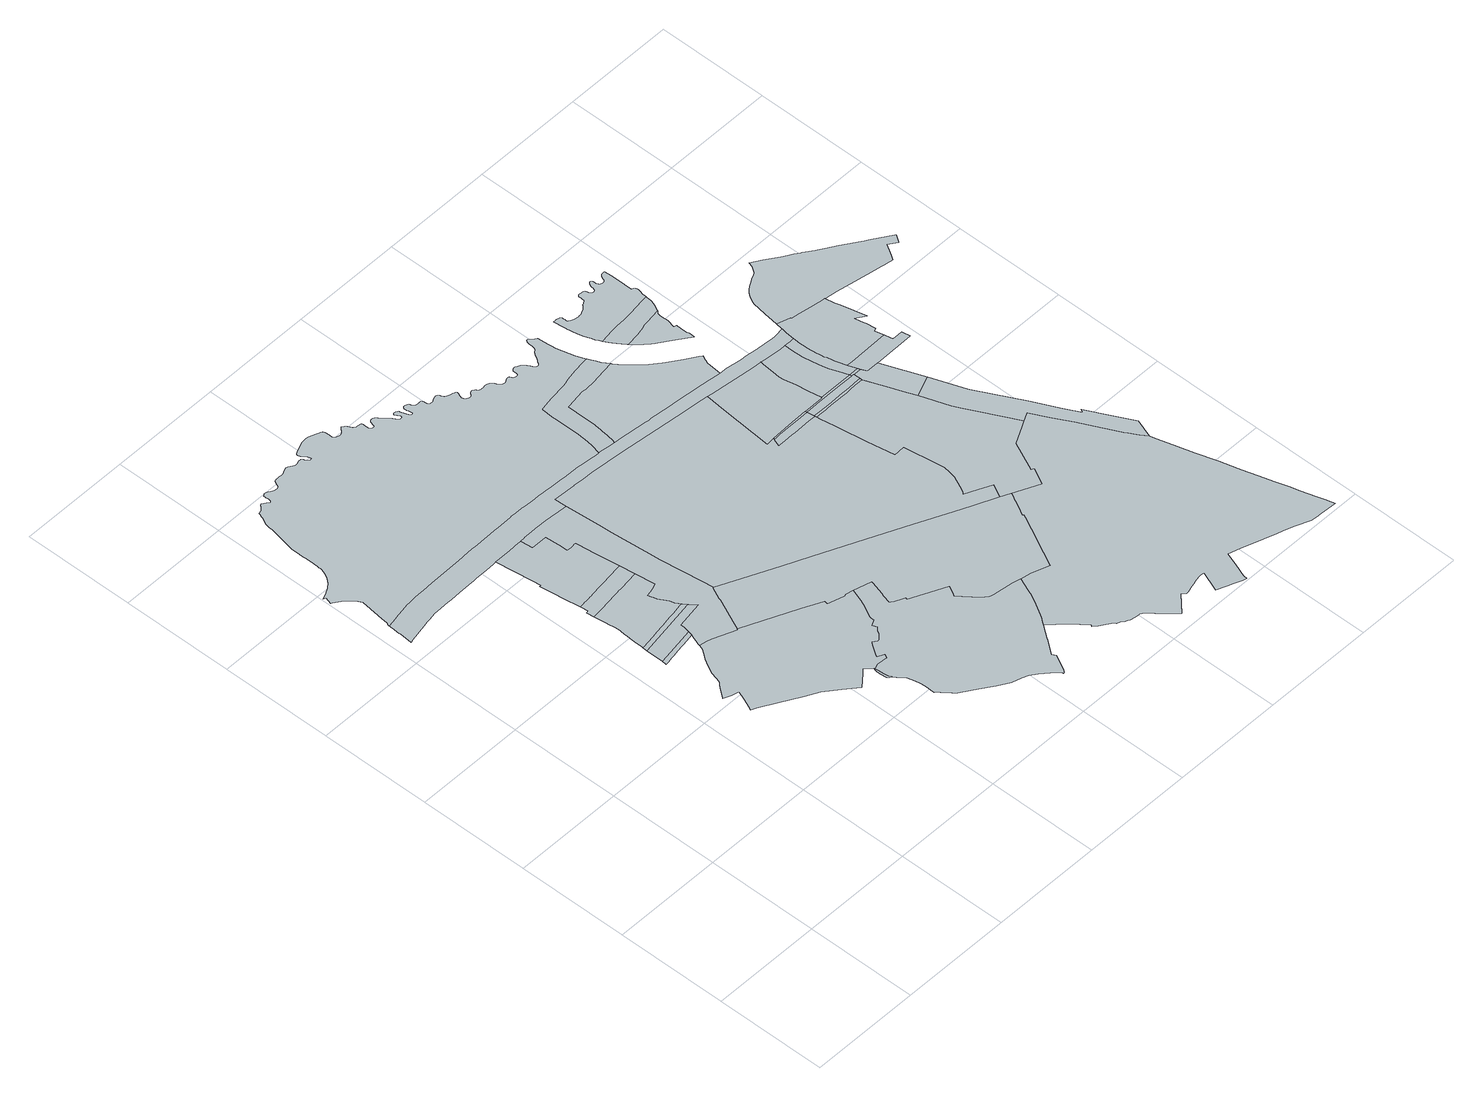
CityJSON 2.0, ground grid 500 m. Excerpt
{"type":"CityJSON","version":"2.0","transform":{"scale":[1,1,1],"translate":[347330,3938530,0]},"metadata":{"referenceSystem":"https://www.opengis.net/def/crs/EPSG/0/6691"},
"CityObjects":{
"object1":{"type":"GenericCityObject","attributes":{"function":"5","validFromType":"3","custodian":"相模原市","notificationNumber":"相模原市告示第150号","prefecture":"14","city":"14150","floorAreaRate":2},"geometry":[{"type":"MultiSurface","lod":"1","boundaries":[[[0,1,2,3,4,5,6,7,8,9,10,11,12,13,14,15]]]}]},
"object2":{"type":"GenericCityObject","attributes":{"function":"5","validFromType":"3","custodian":"相模原市","notificationNumber":"相模原市告示第150号","prefecture":"14","city":"14150","floorAreaRate":2},"geometry":[{"type":"MultiSurface","lod":"1","boundaries":[[[16,17,18,19,20,21,14,12]]]}]},
"object3":{"type":"GenericCityObject","attributes":{"function":"5","validFromType":"3","custodian":"相模原市","notificationNumber":"相模原市告示第150号","prefecture":"14","city":"14150","floorAreaRate":2},"geometry":[{"type":"MultiSurface","lod":"1","boundaries":[[[22,23,24,25,26,27,28,29,30,31,32,33,34,35,36,37,21,20,19,38]]]}]},
"object4":{"type":"GenericCityObject","attributes":{"function":"1","validFromType":"3","custodian":"神奈川県","notificationNumber":"神奈川県告示第446号","prefecture":"14","city":"14150","floorAreaRate":0.8},"geometry":[{"type":"MultiSurface","lod":"1","boundaries":[[[36,35,34,33,32,31,30,29,28,27,26,25,24,23,22,38,39,40,41,42,43,44,45,46,47,48,49,50,51,52,53,54,55,56,57,58,59,60,61,62,63,64,65,66,67,68,69,70,71,72,73,74,75,76,77,78,79,37]]]}]},
"object5":{"type":"GenericCityObject","attributes":{"function":"2","validFromType":"3","custodian":"神奈川県","notificationNumber":"神奈川県告示第446号","prefecture":"14","city":"14150","floorAreaRate":1},"geometry":[{"type":"MultiSurface","lod":"1","boundaries":[[[80,81,82,83,84,85,86,87,88,89,90,91,92,93,94,64,63,62,61,60,59,58,57,56,55,54,53,52,95]]]}]},
"object6":{"type":"GenericCityObject","attributes":{"function":"11","validFromType":"3","custodian":"神奈川県","notificationNumber":"神奈川県告示第11号","prefecture":"14","city":"14150","floorAreaRate":2},"geometry":[{"type":"MultiSurface","lod":"1","boundaries":[[[96,97,98,99,100,101,102,103,104,105,106,107,108,109,110,111,112,113,114,115,116,117,118,119,120,121,122,123,124,125,126,127,128,129,130,131,132,133,134,135,136,137,138,139,140,141,142,143,144,145,146,147,148,149,150,151,152,153,154,155,156,157,158,159,160,161,162,163,164,165]]]}]},
"object7":{"type":"GenericCityObject","attributes":{"function":"1","validFromType":"3","custodian":"神奈川県","notificationNumber":"神奈川県告示第446号","prefecture":"14","city":"14150","floorAreaRate":0.8},"geometry":[{"type":"MultiSurface","lod":"1","boundaries":[[[91,90,89,88,87,86,85,84,83,82,81,80,95,166,167,168,169,170,171,172,173,174,175,176,177,178,179,180,181,182,183,184,185,186,187,188,189,92]]]}]},
"object8":{"type":"GenericCityObject","attributes":{"function":"3","validFromType":"3","custodian":"神奈川県","notificationNumber":"神奈川県告示第11号","prefecture":"14","city":"14150","floorAreaRate":1.5},"geometry":[{"type":"MultiSurface","lod":"1","boundaries":[[[190,191,192,193,194,195,196,112,197,198,199,200,201,202,203,204]]]}]},
"object9":{"type":"GenericCityObject","attributes":{"function":"3","validFromType":"3","custodian":"神奈川県","notificationNumber":"神奈川県告示第446号","prefecture":"14","city":"14150","floorAreaRate":1.5},"geometry":[{"type":"MultiSurface","lod":"1","boundaries":[[[113,112,196]]]}]},
"object10":{"type":"GenericCityObject","attributes":{"function":"5","validFromType":"3","custodian":"神奈川県","notificationNumber":"神奈川県告示第11号","prefecture":"14","city":"14150","floorAreaRate":2},"geometry":[{"type":"MultiSurface","lod":"1","boundaries":[[[18,17,16,12,11,205,206,207,208,153,152,151,150,149,209,210,211,212,213,214,215,216,217,218,219,220,221,222,223,224,225,226,227,228,229,230,231,232,233,178,177,176,175,174,173,172,171,170,169,168,167,166,95,52,51,50,49,48,47,46,45,44,43,42,41,40,39,38,19]]]}]},
"object11":{"type":"GenericCityObject","attributes":{"function":"1","validFromType":"3","custodian":"神奈川県","notificationNumber":"神奈川県告示第446号","prefecture":"14","city":"14150","floorAreaRate":0.8},"geometry":[{"type":"MultiSurface","lod":"1","boundaries":[[[234,235,236,237,238,239,240,241,242,243,244,245,246,247,248,249,250,251,252,253,254,255,256,257,258,259,260,261,262,263,264,265,266,267,268,269,270,271,272,273,274,275,276,277,278,279,280,281,282,283,284,285,286,287,288,289,290,291,292,293,294,295,296,297,298,299,300,301,302,303,304,305,306,307,308,309,310,311,312,313,314,315,316,317,318,319,320,321,322,323,324,325,326,327,328,329,330,331,332,333,334,335,336,337,338,339,340,341,342,343,344,345,346,347,348,349,350,351,352,353,354,355,356,357,358,359,360,361,362,363,364,365,366,367,368,369,370,371,372,373,374,375,376,377,378,379,380,381,382,383,384,385,386,387,388,389,390,391,392,393,394,395,396,397,398,399,400,401,402,403,404,405,406,407,408,409,410,411,412,413,414,415,416,417,418,419,420,421,422,423,424,425,426,427,428,429,430,431,432,433,434,435,436,437,438,439,440,441,442,443,444,445,446,447,448,449,450,451,452,453,454,455,456,457,458,459,460,461,462,463,464,465,466,467,468,469,470,471,472,473,474,475,476,477,478,479,480,481,482,483,484,485,486,487,488,489,490,491,492,493,494,495,496,497,498,499,500,501,502,503,504,505,506,507,508,509,510,511,512,513,514,515,516,517,518,519,520,521,522,523,524,525,526,527,528,529,530,531,532,533,534,535,536,537,538,539,540,541,542,543,544,545,546,547,548,549,550,551,552,553,554,555,556,557,558,559,560,561,562,563,564,565,566,567,568,569,570,571,572,573,574,575,576,577,578,579,580,581,582,583,584,585,586,587,588,589,590,591,592,593,594,595,596,597,598,599,600,601,602,603,604,605,606,607,608,609,610,611,612,613,614,615,616,617,618,619,620,621,622,623,624,625,626,627,628,629,630,631,632,633,634,635,636,637,638,639,640,641,642,643,644,645,646,647,648,649,650,651,652,653,654,655,656,657,658,659,660,661,662,663,664,665,666,667,668,669,670,671,672,673,674,675,676,677,678,679,680,681,682,683,684,685,686,687,688,689,690,691,692,693,694,695,696,697,698,699,700,701,702,703,704,705,706,707,708,709,710,711,712,713,714,715,716,717,718,719,720,721,722,723,724,725,726,727,728,729,730,731,732,733,734,735,736,737,738,739,740,741,742,743,744,745,746,747,748,749,750,751,752,753,754,755,756,757,758,759,760,761,762,763,764,765,766,767,768,769,770,771,772,773,774,775,776,777,778,779,780,781,782,783,784,785,786,787,788,789,790,791,792,793,794,795,796,797,798,799,800,801,802,803,804,805,806,807,808,809,810,811,812,813,814,815,816,817,818,819,820,821,822,823,824,825,826,827,828,829,830,831,832,833]]]}]},
"object12":{"type":"GenericCityObject","attributes":{"function":"23","validFromType":"3","custodian":"相模原市","notificationNumber":"相模原市告示第107号","prefecture":"14","city":"14150"},"geometry":[{"type":"MultiSurface","lod":"1","boundaries":[[[118,117,116,115,114,113,834,196,835,195,194,193,192,191,190,204,836,837,838,839,840,841,842,843,844,845,846,847,848,849,850,851,852,853,854,855,856,857,858,859,860,861,862,863,864,865,866,867,868,869,870,871,872,873,874,875,876,877,878,879,880,881,882,883,884,885,886,887,888,889,890,891,892,893,894,895,896,897,898,899,900,901,902,903,904,905,906,142,141,140,139,138,137,136,135,134,133,132,131,130,129,128,127,126,125,124,123,122,121,120,119]]]}]},
"object13":{"type":"GenericCityObject","attributes":{"function":"6","validFromType":"3","custodian":"神奈川県","notificationNumber":"神奈川県告示第11号","prefecture":"14","city":"14150","floorAreaRate":2},"geometry":[{"type":"MultiSurface","lod":"1","boundaries":[[[907,908,909,910,911,912,913,914,915,916,917,918,919,832,831,830,829,828,827,826,825,824,823,822,821,820,819,818,817,816,815,814,813,812,811,810,809,808,807,806,805,804,803,802,801,800,799,798,797,796,795,794,793,792,791,790,789,920,921,922,923,924,925,926,927,928,929,930,931,932,933,934,935,936,937,938,939,940,941,942,943,944,945,946,947,948,949,950,951,952,184,183,182,181,180,179,178,233,232,231,230,229,228,227,226,225,224,223,222,221,953,954,955,956,957,958,959,960,961,962,963,964,965,966,967,968,969,970,971,972,973,974,975,976,977,978,979,980,981,982,983,984,985,986,987,988,989,990]]]}]},
"object14":{"type":"GenericCityObject","attributes":{"function":"13","validFromType":"3","custodian":"神奈川県","notificationNumber":"神奈川県告示第233号","prefecture":"14","city":"14150","floorAreaRate":2},"geometry":[{"type":"MultiSurface","lod":"1","boundaries":[[[991,992,993,994,995,996,997,998,999,1000,1001,1002,1003,1004,1005,1006,1007,1008,1009,1010,1011,1012,1013,1014,1015,1016,1017,214,213,212,211,210,209,149,148,147,146,145,144,143,142,906,905,904,903,902,901,900,899,898,897,896,895,894,893,892,891,890,889,888,887,886,885]]]}]},
"object15":{"type":"GenericCityObject","attributes":{"function":"12","validFromType":"3","custodian":"神奈川県","notificationNumber":"神奈川県告示第11号","prefecture":"14","city":"14150","floorAreaRate":2},"geometry":[{"type":"MultiSurface","lod":"1","boundaries":[[[1018,1019,1020,1021,1022,968,967,966,965,964,963,962,961,960,959,958,957,956,955,954,953,221,220,219,218,217,216,215,214,1017,1016,1015,1014,1013,1012,1011,1010,1023,1024,1025,1026,1027,1028,1029,1030,1031,1032,1033,1034,1035,1036,1037,1038,1039,1040,1041,1042,1043,1044,1045,1046,1047]]]}]},
"object16":{"type":"GenericCityObject","attributes":{"function":"4","validFromType":"3","custodian":"相模原市","notificationNumber":"相模原市告示第150号","prefecture":"14","city":"14150","floorAreaRate":2},"geometry":[{"type":"MultiSurface","lod":"1","boundaries":[[[1048,1049,1050,1051,1052,1053,1054,1055,1056,1057,1058,1059,1060,1061,1062,1063,1064,1065,1066,1067,1068,1069,1070,1071,1072,252,251,250,249,248,247,246,245,244,243,242,241,240,239,238,237,236,235,234,833,919,918,1073]]]}]},
"object17":{"type":"GenericCityObject","attributes":{"function":"1","validFromType":"3","custodian":"神奈川県","notificationNumber":"神奈川県告示第446号","prefecture":"14","city":"14150","floorAreaRate":0.8},"geometry":[{"type":"MultiSurface","lod":"1","boundaries":[[[1066,1065,1064,1063,1062,1061,1060,1059,1058,1057,1056,1055,1054,1053,1052,1051,1050,1049,1048,1073,917,916,915,914,913,912,911,910,909,908,907,990,1074,1075,1076,1077,1078,1079,1080,1081,1082,1083,1084,1085,1086,1087,1088,1089,1090,1091,1092,1093,1067]]]}]},
"object18":{"type":"GenericCityObject","attributes":{"function":"9","validFromType":"3","custodian":"神奈川県","notificationNumber":"神奈川県告示第11号","prefecture":"14","city":"14150","floorAreaRate":2},"geometry":[{"type":"MultiSurface","lod":"1","boundaries":[[[1094,1095,1096,1097,1018,1047,1046,1045,1044,1043,1042,1041,1040,1098,1099]]]}]},
"object19":{"type":"GenericCityObject","attributes":{"function":"9","validFromType":"3","custodian":"神奈川県","notificationNumber":"神奈川県告示第11号","prefecture":"14","city":"14150","floorAreaRate":2},"geometry":[{"type":"MultiSurface","lod":"1","boundaries":[[[1100,1019,1018,1097,1096,1095,1094,1099,1101]]]}]},
"object20":{"type":"GenericCityObject","attributes":{"function":"10","validFromType":"3","custodian":"神奈川県","notificationNumber":"神奈川県告示第1107号","prefecture":"14","city":"14150","floorAreaRate":4},"geometry":[{"type":"MultiSurface","lod":"1","boundaries":[[[971,970,969,968,1022,1021,1019,1100,1101,1102,1103,1104,1105,1106,1107,1108,1109,1110]]]}]},
"object21":{"type":"GenericCityObject","attributes":{"function":"12","validFromType":"3","custodian":"神奈川県","notificationNumber":"神奈川県告示第11号","prefecture":"14","city":"14150","floorAreaRate":2},"geometry":[{"type":"MultiSurface","lod":"1","boundaries":[[[1111,1112,1113,1114,1115,1116,1117,1118,1119,1120,1121,1122,1123,1124,1125,1126,1127,1128,1129,1130,1131,1132,1133,1134,1135,1136,1137,1138,1139,1140,1141,1142,1143,1144,1145,1146,1147,1148,1149,1150,1151,1152,1153,1154,1155,1156,1157,1158,1159,1160,1161,1162,1163,1164,1165,1166,1167,1168,1169,1170,1171,1172,1173,1174,1175,1176,1177,1178,1179,1180,1181,1182,1183,1184,1185,1186,1187,1188,1189,1009,1008,1007,1006,1005,1004,1003,1002,1001,1000,999,998,997,996,995,994,993,992,991,885,884,883,882,881,880,879,878,876,875,874,873]]]}]},
"object22":{"type":"GenericCityObject","attributes":{"function":"1","validFromType":"3","custodian":"神奈川県","notificationNumber":"神奈川県告示第446号","prefecture":"14","city":"14150","floorAreaRate":0.8},"geometry":[{"type":"MultiSurface","lod":"1","boundaries":[[[1190,1191,1192,1193,1194,1195,1196,1197,1198,1199,1200,1201,1202,1203,1204,1205,1206,1207,1208,1209,1210,1211,1212,1213,1214,1215,1216,1217,1218,1219,1220,1221,1222,1223,1224,1225,1226]]]}]},
"object23":{"type":"GenericCityObject","attributes":{"function":"5","validFromType":"3","custodian":"神奈川県","notificationNumber":"神奈川県告示第11号","prefecture":"14","city":"14150","floorAreaRate":2},"geometry":[{"type":"MultiSurface","lod":"1","boundaries":[[[1039,1038,1037,1036,1035,1034,1033,1032,1031,1030,1029,1028,1027,1026,1025,1024,1023,1010,1009,1189,1188,1187,1186,1185,1184,1183,1227,1228,1229,1230,1231,1232,1233,1234,1235,1236,1237,1238,1239,1240,1241,1242]]]}]},
"object24":{"type":"GenericCityObject","attributes":{"function":"5","validFromType":"3","custodian":"神奈川県","notificationNumber":"神奈川県告示第11号","prefecture":"14","city":"14150","floorAreaRate":2},"geometry":[{"type":"MultiSurface","lod":"1","boundaries":[[[1243,1244,1245,1246,1247,1248,1249,1250,1251,1252,1098,1040,1242,1241,1240,1239,1238,1237,1236,1235,1234]]]}]},
"object25":{"type":"GenericCityObject","attributes":{"function":"4","validFromType":"3","custodian":"相模原市","notificationNumber":"相模原市告示第150号","prefecture":"14","city":"14150","floorAreaRate":2},"geometry":[{"type":"MultiSurface","lod":"1","boundaries":[[[1196,1195,1194,1193,1192,1191,1190,1226,1253,1254,1255,1256,1257,1258,1259,1260,1261,1262,1263,1264,1265,1266,1267,1268,1269,1270,1271,1272,1273,1274,1197]]]}]},
"object26":{"type":"GenericCityObject","attributes":{"function":"9","validFromType":"3","custodian":"神奈川県","notificationNumber":"神奈川県告示第11号","prefecture":"14","city":"14150","floorAreaRate":2},"geometry":[{"type":"MultiSurface","lod":"1","boundaries":[[[1275,1252,1251,1250,1249,1248,1247,1246,1276,1277,1278,1279,1280,1281,1282,1099,1098]]]}]},
"object27":{"type":"GenericCityObject","attributes":{"function":"9","validFromType":"3","custodian":"神奈川県","notificationNumber":"神奈川県告示第11号","prefecture":"14","city":"14150","floorAreaRate":2},"geometry":[{"type":"MultiSurface","lod":"1","boundaries":[[[1099,1281,1280,1283,1279,1278,1277,1284,1285,1286,1103,1102,1101]]]}]},
"object28":{"type":"GenericCityObject","attributes":{"function":"1","validFromType":"3","custodian":"神奈川県","notificationNumber":"神奈川県告示第446号","prefecture":"14","city":"14150","floorAreaRate":0.8},"geometry":[{"type":"MultiSurface","lod":"1","boundaries":[[[1266,1265,1264,1263,1262,1261,1260,1259,1258,1287,1288,1289,1290,1291,1292,1293,1294,1295,1296,1297,1298,1299,1300,1301,1302,1303,1304,1305,1306,1307,1308,1309,1310,1311,1312,1313,1314,1315,1316,1317,1318,1319,1320,1321,1322,1323,1324,1325,1326,1327,1328,1329,1330,1331,1332,1333,1334,1335,1336,1337,1338,1339,1340,1341,1342,1343,1344,1345,1346,1347,1348,1349,1350,1351,1352,1353,1354,1355,1356,1357,1358,1359,1360,1361,1362,1363,1364,1365,1366,1367,1368,1369,1370,1371,1372,1373,1374,1375,1376,1377,1378,1379,1380,1381,1382,1383,1384,1385,1386,1387,1388,1389,1390,1391,1392,1393,1394,1395,1396,1397,1398,1399,1400,1401,1402,1403,1404,1405,1406,1407,1408,1409,1410,1411,1412,1413,1414,1415,1416,1417,1418,1419,1420,1421,1422,1423,1424,1425,1426,1427,1428,1429,1430,1431,1432,1433,1434,1435,1436,1437,1438,1439,1267]]]}]},
"object29":{"type":"GenericCityObject","attributes":{"function":"10","validFromType":"3","custodian":"相模原市","notificationNumber":"相模原市告示第197号","prefecture":"14","city":"14150","floorAreaRate":4},"geometry":[{"type":"MultiSurface","lod":"1","boundaries":[[[1286,1285,1440,1441,1442,1443,1444,1445,1446,1447,975,974,973,972,1110,1109,1108,1107,1106,1105,1104,1103]]]}]},
"object30":{"type":"GenericCityObject","attributes":{"function":"9","validFromType":"3","custodian":"神奈川県","notificationNumber":"神奈川県告示第11号","prefecture":"14","city":"14150","floorAreaRate":2},"geometry":[{"type":"MultiSurface","lod":"1","boundaries":[[[1448,1449,1450,1285,1284]]]}]},
"object31":{"type":"GenericCityObject","attributes":{"function":"10","validFromType":"3","custodian":"相模原市","notificationNumber":"相模原市告示第197号","prefecture":"14","city":"14150","floorAreaRate":4},"geometry":[{"type":"MultiSurface","lod":"1","boundaries":[[[1450,1449,1451,1452,1453,1454,1455,1456,1457,1458,1459,1460,1461,1462,1463,1464,1465,1466,1467,1468,1469,1470,977,976,975,1447,1446,1445,1444,1443,1442,1441,1440,1285]]]}]},
"object32":{"type":"GenericCityObject","attributes":{"function":"9","validFromType":"3","custodian":"神奈川県","notificationNumber":"神奈川県告示第11号","prefecture":"14","city":"14150","floorAreaRate":2},"geometry":[{"type":"MultiSurface","lod":"1","boundaries":[[[1246,1245,1244,1243,1234,1233,1471,1232,1231,1230,1472,1473,1474,1448,1475,1276]]]}]},
"object33":{"type":"GenericCityObject","attributes":{"function":"7","validFromType":"3","custodian":"神奈川県","notificationNumber":"神奈川県告示第11号","prefecture":"14","city":"14150","floorAreaRate":2},"geometry":[{"type":"MultiSurface","lod":"1","boundaries":[[[1230,1229,1228,1227,1183,1182,1181,1180,1179,1178,1177,1176,1476,1477,1478,1479,1480,1481,1482,1483,1484,1485,1472]]]}]},
"object34":{"type":"GenericCityObject","attributes":{"function":"9","validFromType":"3","custodian":"神奈川県","notificationNumber":"神奈川県告示第11号","prefecture":"14","city":"14150","floorAreaRate":3},"geometry":[{"type":"MultiSurface","lod":"1","boundaries":[[[1486,1487,1488,1489,1490,1451,1449,1474,1473]]]}]},
"object35":{"type":"GenericCityObject","attributes":{"function":"9","validFromType":"3","custodian":"神奈川県","notificationNumber":"神奈川県告示第11号","prefecture":"14","city":"14150","floorAreaRate":2},"geometry":[{"type":"MultiSurface","lod":"1","boundaries":[[[1491,1492,1493,1494,1495,1496,1497,980,979,978,977,1470,1469,1468,1467,1466,1465,1464,1463,1462,1461,1460,1459,1458,1457,1456,1455,1454,1453,1452,1451,1490,1489,1498,1499,1500,1501,1502,1503,1504,1505,1506]]]}]},
"object36":{"type":"GenericCityObject","attributes":{"function":"6","validFromType":"3","custodian":"神奈川県","notificationNumber":"神奈川県告示第11号","prefecture":"14","city":"14150","floorAreaRate":2},"geometry":[{"type":"MultiSurface","lod":"1","boundaries":[[[1507,1508,1509,1510,1511,1512,1513,1514,1515,1516,1517,1518,1519,1520,1521,1522,1523,1524,1525,1526,1527,1528,1529,1530,1531,1532,1533,1534,1535,1536,1537,1538,1539,1540,1541,1542,1543,1544,1545,1546,1547,1548,1497,1496,1495,1494,1493,1492,1491,1506]]]}]}
},
"vertices":[
[636,1311,0],[638,1311,0],[653,1314,0],[662,1316,0],[683,1319,0],[684,1319,0],[684,1320,0],[714,1325,0],[724,1327,0],[740,1329,0],[766,1334,0],[801,1340,0],[805,1359,0],[760,1351,0],[629,1329,0],[627,1309,0],
[811,1389,0],[812,1405,0],[929,1425,0],[907,1455,0],[904,1455,0],[630,1408,0],
[885,1474,0],[873,1471,0],[872,1471,0],[864,1470,0],[851,1468,0],[833,1464,0],[820,1462,0],[806,1460,0],[805,1459,0],[794,1457,0],[765,1452,0],[759,1451,0],[722,1445,0],[713,1443,0],[666,1435,0],[630,1429,0],[893,1475,0],
[886,1486,0],[877,1499,0],[873,1513,0],[871,1519,0],[860,1538,0],[859,1541,0],[849,1561,0],[844,1575,0],[841,1582,0],[837,1598,0],[858,1603,0],[882,1608,0],[899,1618,0],[887,1705,0],[839,1698,0],[802,1693,0],[782,1691,0],[770,1689,0],[749,1686,0],[722,1683,0],[715,1682,0],[703,1680,0],[694,1679,0],[688,1678,0],[666,1675,0],[623,1670,0],[629,1630,0],[629,1625,0],[630,1620,0],[631,1616,0],[632,1605,0],[635,1580,0],[637,1564,0],[637,1552,0],[636,1546,0],[635,1529,0],[634,1526,0],[634,1521,0],[632,1476,0],[631,1436,0],[630,1430,0],
[798,1764,0],[789,1763,0],[756,1759,0],[747,1758,0],[712,1753,0],[705,1752,0],[695,1750,0],[685,1749,0],[680,1749,0],[667,1747,0],[650,1745,0],[646,1744,0],[626,1741,0],[630,1706,0],[618,1705,0],[878,1775,0],
[646,1034,0],[657,1029,0],[675,1023,0],[696,1017,0],[706,1013,0],[691,972,0],[677,939,0],[669,920,0],[690,910,0],[761,872,0],[855,820,0],[912,790,0],[974,740,0],[1033,693,0],[1085,736,0],[1105,755,0],[1135,723,0],[1139,723,0],[1140,723,0],[1158,728,0],[1173,729,0],[1184,728,0],[1196,727,0],[1207,725,0],[1214,742,0],[1186,756,0],[1193,771,0],[1210,797,0],[1219,810,0],[1229,822,0],[1248,809,0],[1251,808,0],[1252,809,0],[1253,809,0],[1255,810,0],[1276,830,0],[1281,836,0],[1284,844,0],[1286,847,0],[1298,857,0],[1290,877,0],[1316,892,0],[1316,904,0],[1318,913,0],[1341,961,0],[1356,993,0],[1374,1049,0],[1340,1056,0],[1334,1052,0],[1258,1074,0],[1261,1090,0],[1176,1129,0],[990,1213,0],[938,1235,0],[936,1231,0],[838,1271,0],[814,1276,0],[781,1282,0],[775,1260,0],[763,1245,0],[741,1215,0],[736,1206,0],[708,1155,0],[701,1123,0],[697,1108,0],[691,1098,0],[683,1091,0],[674,1081,0],[650,1048,0],[640,1036,0],
[868,1847,0],[867,1857,0],[861,1897,0],[859,1912,0],[851,1974,0],[848,1974,0],[829,1971,0],[816,1972,0],[805,1973,0],[803,2003,0],[799,2077,0],[726,2076,0],[721,2133,0],[704,2132,0],[692,2132,0],[684,2131,0],[661,2131,0],[616,2130,0],[581,2129,0],[603,1964,0],[608,1925,0],[601,1925,0],[610,1863,0],[615,1820,0],
[1145,654,0],[1143,659,0],[1142,665,0],[1139,687,0],[1139,690,0],[1137,705,0],[1136,719,0],[1133,716,0],[1131,703,0],[1131,683,0],[1132,668,0],[1134,658,0],[1140,650,0],[1148,647,0],[1149,647,0],
[797,1330,0],[794,1321,0],[786,1299,0],[785,1295,0],[956,1274,0],[985,1339,0],[1005,1383,0],[1006,1392,0],[1030,1443,0],[1034,1444,0],[1034,1448,0],[1028,1491,0],[1003,1685,0],[996,1755,0],[984,1914,0],[979,1973,0],[967,2128,0],[956,2128,0],[930,2129,0],[900,2131,0],[889,2132,0],[875,2133,0],[842,2134,0],[829,2135,0],[807,2135,0],[788,2135,0],[770,2135,0],[746,2134,0],[745,2134,0],
[1250,2222,0],[1259,2267,0],[1263,2293,0],[1265,2317,0],[1267,2344,0],[1267,2420,0],[1267,2457,0],[1267,2462,0],[1267,2467,0],[1270,2523,0],[1271,2528,0],[1275,2529,0],[1334,2539,0],[1414,2550,0],[1425,2553,0],[1446,2559,0],[1496,2569,0],[1553,2577,0],[1570,2579,0],[1564,2594,0],[1557,2612,0],[1553,2625,0],[1548,2640,0],[1545,2651,0],[1541,2667,0],[1538,2678,0],[1535,2692,0],[1533,2703,0],[1531,2716,0],[1530,2729,0],[1527,2753,0],[1525,2783,0],[1516,2788,0],[1509,2793,0],[1506,2796,0],[1502,2800,0],[1502,2801,0],[1499,2804,0],[1497,2807,0],[1494,2807,0],[1493,2807,0],[1491,2806,0],[1489,2804,0],[1487,2800,0],[1485,2796,0],[1484,2791,0],[1483,2785,0],[1483,2773,0],[1482,2767,0],[1481,2761,0],[1479,2756,0],[1477,2752,0],[1474,2749,0],[1470,2747,0],[1468,2745,0],[1463,2741,0],[1460,2737,0],[1458,2734,0],[1456,2729,0],[1451,2719,0],[1448,2714,0],[1446,2712,0],[1443,2708,0],[1439,2704,0],[1435,2697,0],[1433,2693,0],[1430,2691,0],[1427,2688,0],[1423,2687,0],[1421,2687,0],[1418,2688,0],[1415,2689,0],[1413,2691,0],[1410,2696,0],[1403,2709,0],[1399,2715,0],[1397,2720,0],[1389,2730,0],[1387,2732,0],[1385,2734,0],[1381,2736,0],[1371,2742,0],[1365,2745,0],[1362,2746,0],[1358,2747,0],[1354,2747,0],[1353,2747,0],[1350,2746,0],[1347,2744,0],[1346,2743,0],[1344,2741,0],[1343,2739,0],[1342,2736,0],[1342,2721,0],[1341,2718,0],[1341,2716,0],[1340,2715,0],[1339,2713,0],[1337,2712,0],[1336,2711,0],[1334,2711,0],[1333,2711,0],[1330,2710,0],[1327,2711,0],[1324,2711,0],[1320,2713,0],[1314,2718,0],[1313,2720,0],[1312,2721,0],[1311,2724,0],[1309,2727,0],[1308,2729,0],[1306,2730,0],[1304,2730,0],[1301,2730,0],[1296,2729,0],[1292,2727,0],[1290,2726,0],[1286,2723,0],[1282,2721,0],[1280,2720,0],[1277,2719,0],[1274,2719,0],[1271,2720,0],[1267,2721,0],[1263,2724,0],[1258,2727,0],[1254,2732,0],[1252,2736,0],[1251,2737,0],[1250,2741,0],[1249,2743,0],[1248,2746,0],[1245,2751,0],[1244,2751,0],[1241,2755,0],[1238,2758,0],[1235,2760,0],[1230,2762,0],[1224,2764,0],[1223,2764,0],[1220,2765,0],[1217,2765,0],[1213,2765,0],[1206,2764,0],[1198,2763,0],[1192,2763,0],[1188,2764,0],[1185,2765,0],[1182,2767,0],[1180,2770,0],[1177,2774,0],[1175,2777,0],[1170,2781,0],[1168,2783,0],[1164,2784,0],[1161,2784,0],[1158,2783,0],[1155,2782,0],[1153,2780,0],[1151,2778,0],[1148,2775,0],[1146,2773,0],[1144,2769,0],[1143,2768,0],[1142,2767,0],[1141,2766,0],[1139,2766,0],[1135,2766,0],[1131,2767,0],[1123,2770,0],[1117,2772,0],[1116,2773,0],[1115,2775,0],[1111,2787,0],[1110,2789,0],[1110,2791,0],[1111,2793,0],[1113,2799,0],[1119,2813,0],[1120,2816,0],[1120,2818,0],[1120,2820,0],[1118,2821,0],[1116,2823,0],[1112,2825,0],[1106,2828,0],[1102,2828,0],[1097,2829,0],[1088,2832,0],[1082,2834,0],[1077,2836,0],[1074,2838,0],[1072,2839,0],[1070,2842,0],[1068,2847,0],[1066,2853,0],[1064,2856,0],[1062,2860,0],[1058,2863,0],[1055,2864,0],[1052,2865,0],[1049,2865,0],[1045,2864,0],[1037,2861,0],[1032,2859,0],[1027,2856,0],[1022,2854,0],[1019,2853,0],[1015,2853,0],[1012,2853,0],[1009,2854,0],[1007,2855,0],[1006,2856,0],[1004,2859,0],[1003,2865,0],[1002,2869,0],[1000,2877,0],[999,2882,0],[998,2884,0],[996,2886,0],[993,2888,0],[991,2888,0],[989,2888,0],[986,2888,0],[982,2887,0],[977,2887,0],[974,2887,0],[971,2887,0],[970,2888,0],[969,2888,0],[967,2889,0],[965,2891,0],[963,2894,0],[957,2904,0],[954,2908,0],[950,2912,0],[946,2914,0],[940,2917,0],[937,2917,0],[932,2917,0],[929,2915,0],[927,2912,0],[925,2909,0],[925,2903,0],[925,2896,0],[928,2888,0],[931,2876,0],[932,2873,0],[931,2870,0],[928,2867,0],[924,2866,0],[921,2867,0],[919,2868,0],[918,2870,0],[917,2872,0],[914,2879,0],[910,2891,0],[903,2910,0],[902,2912,0],[901,2914,0],[900,2915,0],[897,2917,0],[895,2919,0],[892,2920,0],[889,2920,0],[884,2921,0],[881,2920,0],[879,2919,0],[878,2918,0],[878,2917,0],[878,2915,0],[879,2914,0],[881,2910,0],[883,2906,0],[889,2896,0],[890,2895,0],[890,2893,0],[890,2890,0],[889,2887,0],[887,2884,0],[884,2883,0],[881,2882,0],[878,2882,0],[876,2883,0],[874,2885,0],[871,2889,0],[859,2908,0],[857,2910,0],[849,2919,0],[833,2938,0],[824,2949,0],[818,2955,0],[816,2957,0],[810,2961,0],[806,2962,0],[803,2962,0],[801,2962,0],[798,2961,0],[796,2960,0],[793,2957,0],[791,2954,0],[790,2952,0],[789,2949,0],[788,2944,0],[787,2938,0],[786,2934,0],[785,2931,0],[783,2929,0],[781,2928,0],[779,2928,0],[777,2927,0],[775,2928,0],[773,2929,0],[769,2930,0],[766,2933,0],[764,2935,0],[763,2938,0],[762,2940,0],[762,2942,0],[762,2945,0],[762,2948,0],[763,2961,0],[763,2967,0],[762,2970,0],[761,2972,0],[759,2974,0],[756,2975,0],[753,2976,0],[748,2976,0],[743,2976,0],[740,2976,0],[737,2977,0],[733,2978,0],[730,2980,0],[727,2983,0],[725,2984,0],[723,2987,0],[721,2989,0],[720,2992,0],[719,2995,0],[718,2996,0],[717,3000,0],[715,3003,0],[714,3005,0],[708,3011,0],[702,3016,0],[699,3017,0],[698,3018,0],[696,3017,0],[694,3016,0],[676,2997,0],[673,2995,0],[670,2993,0],[667,2993,0],[664,2993,0],[653,2996,0],[650,2997,0],[647,2997,0],[644,2998,0],[642,3000,0],[640,3002,0],[639,3004,0],[637,3007,0],[637,3011,0],[636,3014,0],[637,3019,0],[637,3025,0],[638,3034,0],[638,3037,0],[637,3041,0],[636,3045,0],[634,3049,0],[632,3053,0],[629,3055,0],[626,3057,0],[616,3060,0],[589,3070,0],[579,3074,0],[573,3075,0],[568,3076,0],[561,3076,0],[551,3075,0],[543,3073,0],[534,3070,0],[514,3062,0],[499,3056,0],[492,3053,0],[486,3050,0],[484,3048,0],[484,3047,0],[483,3044,0],[483,3041,0],[484,3036,0],[486,3030,0],[488,3026,0],[501,3009,0],[504,3003,0],[505,3000,0],[506,2997,0],[506,2994,0],[505,2991,0],[503,2990,0],[500,2989,0],[498,2989,0],[495,2990,0],[492,2992,0],[488,2995,0],[485,2998,0],[484,3000,0],[483,3003,0],[482,3007,0],[480,3011,0],[477,3015,0],[475,3017,0],[474,3018,0],[472,3018,0],[467,3019,0],[462,3018,0],[459,3018,0],[454,3016,0],[449,3014,0],[445,3012,0],[442,3011,0],[440,3012,0],[437,3013,0],[431,3017,0],[414,3027,0],[406,3030,0],[405,3031,0],[403,3030,0],[399,3028,0],[394,3026,0],[390,3024,0],[385,3022,0],[376,3017,0],[373,3016,0],[370,3016,0],[366,3016,0],[357,3017,0],[345,3018,0],[341,3018,0],[337,3017,0],[333,3016,0],[329,3014,0],[327,3012,0],[326,3010,0],[325,3009,0],[321,2999,0],[319,2993,0],[317,2990,0],[314,2987,0],[307,2983,0],[303,2982,0],[300,2982,0],[297,2983,0],[293,2984,0],[287,2987,0],[280,2991,0],[270,2997,0],[266,2999,0],[261,3000,0],[256,3000,0],[252,3000,0],[248,2997,0],[245,2995,0],[244,2993,0],[244,2990,0],[244,2987,0],[244,2982,0],[244,2975,0],[245,2967,0],[244,2963,0],[243,2961,0],[242,2957,0],[241,2956,0],[239,2955,0],[237,2954,0],[235,2954,0],[232,2956,0],[225,2962,0],[217,2968,0],[211,2972,0],[209,2973,0],[207,2974,0],[204,2973,0],[203,2972,0],[201,2971,0],[196,2963,0],[193,2961,0],[186,2955,0],[182,2952,0],[178,2950,0],[175,2949,0],[170,2947,0],[168,2947,0],[165,2941,0],[160,2927,0],[159,2923,0],[152,2909,0],[149,2903,0],[147,2898,0],[144,2891,0],[141,2872,0],[138,2853,0],[138,2851,0],[129,2802,0],[127,2793,0],[116,2742,0],[116,2736,0],[115,2732,0],[115,2711,0],[115,2694,0],[115,2684,0],[116,2673,0],[116,2655,0],[116,2623,0],[117,2612,0],[116,2608,0],[115,2595,0],[115,2589,0],[113,2579,0],[111,2572,0],[106,2557,0],[100,2546,0],[94,2537,0],[86,2526,0],[79,2518,0],[73,2513,0],[69,2510,0],[60,2502,0],[52,2497,0],[42,2493,0],[37,2490,0],[15,2480,0],[8,2477,0],[18,2472,0],[10,2441,0],[15,2438,0],[34,2426,0],[53,2412,0],[57,2408,0],[72,2391,0],[79,2383,0],[87,2372,0],[92,2364,0],[94,2359,0],[95,2356,0],[95,2352,0],[90,2313,0],[82,2246,0],[79,2218,0],[77,2215,0],[75,2212,0],[73,2203,0],[72,2202,0],[113,2211,0],[137,2216,0],[164,2221,0],[195,2226,0],[209,2228,0],[219,2229,0],[232,2230,0],[243,2231,0],[266,2232,0],[291,2232,0],[341,2234,0],[494,2238,0],[514,2238,0],[522,2239,0],[544,2240,0],[569,2240,0],[585,2240,0],[709,2242,0],[714,2242,0],[715,2242,0],[717,2242,0],[785,2244,0],[792,2245,0],[805,2245,0],[856,2243,0],[859,2243,0],[866,2242,0],[876,2242,0],[884,2242,0],[917,2240,0],[922,2240,0],[946,2239,0],[950,2238,0],[971,2238,0],[979,2238,0],[1002,2236,0],[1006,2236,0],[1058,2234,0],[1071,2233,0],[1144,2230,0],[1161,2229,0],[1201,2226,0],[1232,2222,0],[1249,2221,0],
[1137,721,0],[1136,715,0],[1150,645,0],[1154,640,0],[1155,639,0],[1156,636,0],[1159,631,0],[1166,623,0],[1171,617,0],[1174,614,0],[1181,606,0],[1183,601,0],[1191,568,0],[1196,539,0],[1197,533,0],[1198,523,0],[1197,477,0],[1203,471,0],[1213,457,0],[1240,424,0],[1253,410,0],[1321,365,0],[1322,365,0],[1378,328,0],[1428,297,0],[1472,285,0],[1498,273,0],[1527,253,0],[1561,224,0],[1579,208,0],[1590,195,0],[1594,184,0],[1599,186,0],[1609,202,0],[1617,217,0],[1643,267,0],[1634,284,0],[1682,350,0],[1684,353,0],[1725,409,0],[1730,416,0],[1733,420,0],[1743,434,0],[1748,441,0],[1754,451,0],[1783,499,0],[1798,525,0],[1802,534,0],[1809,549,0],[1811,555,0],[1817,572,0],[1841,629,0],[1805,636,0],[1716,648,0],[1706,650,0],[1697,654,0],[1682,664,0],[1669,675,0],[1648,701,0],[1626,730,0],[1608,755,0],[1612,761,0],[1615,767,0],[1632,798,0],[1476,871,0],[1478,879,0],[1432,900,0],[1427,904,0],[1420,908,0],[1431,948,0],[1436,961,0],[1452,1022,0],[1453,1027,0],
[1784,2169,0],[1768,2170,0],[1624,2185,0],[1618,2184,0],[1534,2194,0],[1533,2193,0],[1514,2196,0],[1499,2196,0],[1485,2198,0],[1351,2211,0],[1339,2212,0],[1296,2216,0],[1260,2220,0],[72,2196,0],[72,2192,0],[72,2187,0],[71,2175,0],[71,2150,0],[71,2149,0],[72,2141,0],[69,2113,0],[66,2087,0],[79,2090,0],[96,2094,0],[111,2097,0],[129,2101,0],[140,2103,0],[161,2108,0],[180,2112,0],[196,2114,0],[216,2118,0],[234,2120,0],[247,2121,0],[308,2123,0],[316,2123,0],[349,2123,0],[357,2124,0],[410,2125,0],[424,2125,0],[444,2126,0],[452,2126,0],[472,2127,0],[484,2127,0],[514,2128,0],[526,2128,0],[570,2129,0],[963,2183,0],[1001,2181,0],[1007,2181,0],[1009,2181,0],[1058,2179,0],[1063,2178,0],[1064,2178,0],[1079,2177,0],[1113,2176,0],[1158,2174,0],[1173,2173,0],[1300,2161,0],[1485,2143,0],[1584,2133,0],[1709,2121,0],[1735,2117,0],[1755,2113,0],[1960,2092,0],[1996,2089,0],[2035,2085,0],[2099,2079,0],[2112,2078,0],[2122,2079,0],[2150,2079,0],[2169,2079,0],[2170,2093,0],[2173,2119,0],[2177,2143,0],[2133,2137,0],[2112,2136,0],[2110,2137,0],[2044,2143,0],[2036,2144,0],[1985,2149,0],[1961,2151,0],[1884,2160,0],[1879,2160,0],[1854,2162,0],
[1889,619,0],[1935,604,0],[1965,594,0],[1966,597,0],[1985,635,0],[2010,685,0],[2038,739,0],[2054,770,0],[2083,827,0],[2089,840,0],[2083,843,0],[2094,863,0],[2111,895,0],[2118,908,0],[2120,914,0],[2126,926,0],[2133,937,0],[2136,944,0],[2138,948,0],[2095,967,0],[1998,1011,0],[1928,1042,0],[1773,1112,0],[1602,1188,0],[1397,1280,0],[1288,1329,0],[1141,1396,0],
[1741,1783,0],[1744,1790,0],[1710,1787,0],[1705,1787,0],[1727,2026,0],[2124,1025,0],[2070,1050,0],[2011,1078,0],[2018,1085,0],[2022,1091,0],[2027,1101,0],[2056,1161,0],[2061,1192,0],[2066,1221,0],[2057,1280,0],[2042,1375,0],[2038,1401,0],[1989,1399,0],[1968,1526,0],[1947,1651,0],[1938,1712,0],[1936,1722,0],[1931,1752,0],[1900,1752,0],[1882,1752,0],[1820,1751,0],[1808,1751,0],[1784,1750,0],[1736,1750,0],[1729,1750,0],
[1331,2229,0],[1339,2279,0],[1339,2280,0],[1341,2296,0],[1341,2297,0],[1341,2298,0],[1342,2312,0],[1344,2326,0],[1344,2327,0],[1344,2328,0],[1345,2423,0],[1345,2463,0],[1345,2464,0],[1352,2465,0],[1435,2477,0],[1450,2476,0],[1454,2476,0],[1508,2480,0],[1527,2483,0],[1615,2496,0],[1605,2511,0],[1595,2528,0],[1586,2546,0],[1578,2562,0],[1571,2577,0],[1328,2213,0],
[1861,2232,0],[1865,2242,0],[1868,2249,0],[1876,2267,0],[1864,2276,0],[1815,2308,0],[1787,2327,0],[1768,2341,0],[1748,2355,0],[1721,2376,0],[1709,2386,0],[1697,2397,0],[1689,2405,0],[1678,2416,0],[1671,2423,0],[1670,2424,0],[1654,2442,0],[1642,2458,0],[1630,2473,0],[1617,2492,0],
[1893,1788,0],[1839,1787,0],[1775,1786,0],[1758,1784,0],[1931,1755,0],[1927,1788,0],
[1835,1795,0],[1925,1797,0],
[2015,1798,0],[2019,1798,0],[2009,1861,0],[2001,1912,0],[1990,1968,0],[1988,1987,0],[1991,2022,0],[1996,2076,0],[1998,2089,0],
[1793,341,0],[1844,276,0],[1845,273,0],[1842,270,0],[1860,254,0],[1883,238,0],[1911,220,0],[1916,211,0],[1934,204,0],[1939,200,0],[1944,195,0],[1954,190,0],[1963,186,0],[1983,183,0],[2003,181,0],[2012,180,0],[2017,176,0],[2022,172,0],[2031,162,0],[2050,141,0],[2094,93,0],[2117,67,0],[2188,138,0],[2201,124,0],[2205,122,0],[2211,122,0],[2224,126,0],[2235,129,0],[2257,134,0],[2279,142,0],[2299,146,0],[2309,147,0],[2325,145,0],[2291,55,0],[2335,37,0],[2359,27,0],[2394,13,0],[2411,8,0],[2415,28,0],[2421,48,0],[2426,63,0],[2436,89,0],[2445,115,0],[2455,144,0],[2507,129,0],[2603,98,0],[2657,80,0],[2680,73,0],[2731,55,0],[2792,30,0],[2819,28,0],[2843,26,0],[2916,23,0],[2904,64,0],[2893,101,0],[2875,162,0],[2864,202,0],[2846,261,0],[2825,334,0],[2807,395,0],[2795,438,0],[2780,490,0],[2752,583,0],[2727,670,0],[2706,742,0],[2700,767,0],[2678,797,0],[2657,835,0],[2653,841,0],[2563,1020,0],[2523,1096,0],[2479,1181,0],[2443,1162,0],[2414,1147,0],[2414,1146,0],[2338,1107,0],[2278,975,0],[2290,969,0],[2251,897,0],
[1865,2538,0],[1864,2538,0],[1852,2536,0],[1844,2535,0],[1827,2529,0],[1815,2526,0],[1790,2520,0],[1732,2511,0],[1744,2498,0],[1754,2487,0],[1771,2471,0],[1781,2462,0],[1791,2453,0],[1804,2443,0],[1819,2431,0],[1856,2406,0],[1896,2379,0],[1926,2358,0],[1927,2374,0],[1926,2386,0],[1924,2395,0],[1922,2421,0],[1922,2424,0],[1923,2427,0],[1923,2431,0],[1924,2445,0],[1911,2449,0],[1920,2487,0],[1920,2491,0],[1920,2495,0],[1920,2504,0],[1918,2515,0],[1918,2526,0],[1920,2535,0],[1923,2540,0],[1927,2544,0],[1930,2547,0],
[2361,1323,0],[2335,1374,0],[2315,1414,0],[2268,1542,0],[2246,1597,0],[2227,1649,0],[2188,1748,0],[2188,1749,0],[2152,1748,0],[2126,1747,0],[2102,1745,0],[2079,1746,0],[2017,1745,0],[1967,1744,0],[1967,1745,0],[1933,1744,0],
[2187,1752,0],[2187,1753,0],[2187,1756,0],[2187,1759,0],[2181,1759,0],[2124,1756,0],[2089,1756,0],[2012,1755,0],[1963,1754,0],[1963,1755,0],
[1932,2550,0],[1945,2577,0],[1952,2597,0],[1953,2602,0],[1954,2613,0],[1955,2627,0],[1926,2623,0],[1857,2613,0],[1853,2612,0],[1829,2610,0],[1809,2609,0],[1799,2609,0],[1773,2607,0],[1741,2603,0],[1678,2595,0],[1681,2590,0],[1684,2584,0],[1689,2574,0],[1696,2562,0],[1705,2549,0],[1716,2532,0],[1729,2515,0],
[1934,1755,0],[2187,1790,0],[2174,1790,0],[2100,1790,0],[2042,1789,0],[2001,1789,0],[1946,1788,0],[1930,1788,0],
[2019,1789,0],[2177,1790,0],[2174,1800,0],[2172,1800,0],
[1955,2631,0],[1956,2648,0],[1959,2662,0],[1962,2674,0],[1961,2680,0],[1960,2685,0],[1959,2686,0],[1956,2689,0],[1955,2690,0],[1954,2690,0],[1952,2691,0],[1949,2692,0],[1945,2693,0],[1945,2697,0],[1945,2764,0],[1945,2798,0],[1944,2828,0],[1942,2828,0],[1938,2828,0],[1934,2828,0],[1927,2827,0],[1924,2825,0],[1922,2823,0],[1920,2821,0],[1919,2819,0],[1917,2816,0],[1917,2815,0],[1915,2810,0],[1914,2807,0],[1913,2804,0],[1911,2801,0],[1910,2799,0],[1908,2797,0],[1906,2796,0],[1902,2795,0],[1899,2794,0],[1896,2794,0],[1894,2794,0],[1891,2795,0],[1888,2797,0],[1885,2799,0],[1884,2800,0],[1882,2804,0],[1880,2808,0],[1879,2813,0],[1878,2816,0],[1878,2821,0],[1878,2823,0],[1877,2827,0],[1875,2830,0],[1873,2832,0],[1872,2833,0],[1870,2833,0],[1868,2833,0],[1866,2832,0],[1864,2831,0],[1861,2828,0],[1858,2823,0],[1856,2819,0],[1855,2817,0],[1855,2814,0],[1854,2808,0],[1854,2804,0],[1853,2799,0],[1851,2796,0],[1849,2792,0],[1847,2790,0],[1844,2789,0],[1839,2788,0],[1837,2788,0],[1834,2789,0],[1832,2791,0],[1830,2793,0],[1828,2797,0],[1825,2803,0],[1824,2807,0],[1822,2812,0],[1820,2815,0],[1818,2816,0],[1816,2817,0],[1813,2818,0],[1807,2819,0],[1802,2820,0],[1797,2820,0],[1794,2820,0],[1791,2819,0],[1789,2818,0],[1787,2815,0],[1786,2812,0],[1786,2810,0],[1785,2807,0],[1786,2802,0],[1786,2798,0],[1786,2796,0],[1786,2793,0],[1785,2789,0],[1783,2785,0],[1782,2783,0],[1779,2781,0],[1776,2779,0],[1772,2777,0],[1768,2775,0],[1764,2773,0],[1763,2771,0],[1759,2767,0],[1757,2765,0],[1752,2761,0],[1749,2759,0],[1743,2756,0],[1731,2749,0],[1725,2747,0],[1722,2746,0],[1718,2746,0],[1714,2745,0],[1709,2745,0],[1705,2746,0],[1693,2748,0],[1683,2751,0],[1677,2753,0],[1672,2755,0],[1669,2757,0],[1666,2759,0],[1664,2763,0],[1664,2764,0],[1664,2768,0],[1664,2771,0],[1664,2773,0],[1663,2777,0],[1663,2781,0],[1663,2786,0],[1662,2788,0],[1660,2791,0],[1658,2792,0],[1655,2794,0],[1649,2795,0],[1643,2796,0],[1638,2796,0],[1630,2796,0],[1629,2796,0],[1630,2778,0],[1631,2771,0],[1631,2762,0],[1633,2747,0],[1635,2732,0],[1637,2720,0],[1639,2708,0],[1642,2693,0],[1646,2678,0],[1650,2663,0],[1655,2650,0],[1661,2635,0],[1666,2620,0],[1673,2606,0],
[2158,1843,0],[2146,1877,0],[2139,1904,0],[2129,1951,0],[2123,1992,0],[2122,2006,0],[2121,2028,0],[2121,2061,0],
[2223,1790,0],[2219,1801,0],[2186,1800,0],
[2204,1839,0],[2193,1879,0],[2189,1891,0],[2187,1899,0],[2184,1908,0],[2183,1913,0],[2181,1923,0],[2178,1933,0],[2175,1945,0],[2174,1958,0],[2172,1969,0],[2171,1980,0],[2170,1989,0],[2168,2011,0],[2168,2021,0],[2167,2032,0],[2167,2033,0],[2167,2054,0],[2168,2062,0],[2168,2070,0],
[2192,1740,0],[2362,1580,0],[2291,1764,0],[2234,1763,0],[2191,1790,0],
[2715,808,0],[2728,848,0],[2689,925,0],[2628,1044,0],[2622,1030,0],[2585,1101,0],[2526,1219,0],[2495,1281,0],[2421,1422,0],[2418,1427,0],
[2472,1767,0],[2466,1804,0],[2419,1804,0],[2411,1841,0],[2232,1838,0],
[2385,2132,0],[2357,2136,0],[2317,2142,0],[2280,2148,0],[2241,2153,0],[2240,2157,0],[2182,2175,0],[2402,1884,0],[2415,1888,0],[2408,1931,0],[2406,1943,0],[2399,1982,0],[2440,1955,0],[2412,2066,0],[2406,2091,0],[2398,2130,0],
[2404,2128,0],[2455,2121,0],[2517,2111,0],[2595,2097,0],[2665,2085,0],[2674,2083,0],[2715,2076,0],[2727,2095,0],[2742,2119,0],[2758,2146,0],[2796,2121,0],[2817,2153,0],[2814,2155,0],[2737,2205,0],[2728,2211,0],[2722,2215,0],[2709,2223,0],[2706,2225,0],[2633,2273,0],[2588,2302,0],[2563,2318,0],[2557,2321,0],[2514,2350,0],[2510,2352,0],[2488,2367,0],[2475,2376,0],[2445,2395,0],[2388,2432,0],[2342,2462,0],[2335,2441,0],[2327,2427,0],[2319,2415,0],[2307,2406,0],[2293,2400,0],[2269,2387,0],[2255,2378,0],[2241,2368,0],[2230,2358,0],[2219,2344,0],[2205,2318,0],[2199,2306,0],[2190,2242,0]
]}
